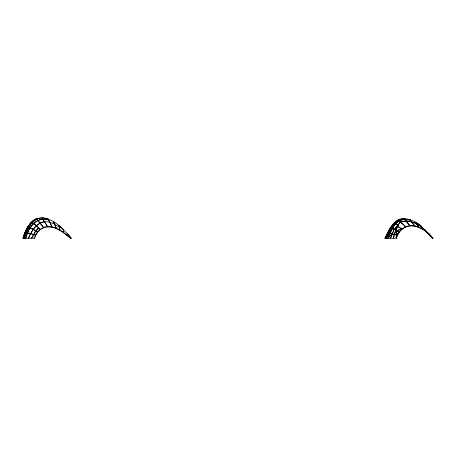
<?xml version="1.0" encoding="UTF-8"?>
<svg xmlns="http://www.w3.org/2000/svg" width="456" height="456" viewBox="0 0 456 456"><rect width="100%" height="100%" fill="white"/><g stroke="black" fill="none" stroke-linecap="round" stroke-linejoin="round"><path stroke-width="0.68" d="M425.288 230.508L420.415 225.378C414.304 220.903 406.837 217.141 399.108 219.387L399.125 219.82L400.277 220.345L400.322 222.112C396.11 226.472 395.768 232.52 396.275 238.226C402.175 218.994 423.521 225.201 432.482 238.226L433.2 238.226L424.849 229.664L426.354 232.121L432.482 238.226L429.09 233.934L429.586 235.165L432.482 238.226L425.875 231.414M67.505 233.78L67.083 235.416L70.509 238.226L71.273 238.226L67.505 233.78L67.1 235.393L70.509 238.226M429.586 235.165L423.356 229.362L419.212 227.51L415.319 222.129L420.415 225.384L420.848 226.455L423.453 229.459M420.882 225.828L420.814 226.41L423.356 229.362M393.591 238.226C394.474 232.509 396.823 226.757 400.214 222.038L400.174 220.288L399.125 219.82C392.496 223.999 389.435 231.437 386.215 238.226M393.539 238.226L394.138 234.395L396.27 229.67L393.973 229.784L390.564 238.226M24.407 238.226C26.67 230.992 29.606 223.018 36.805 219.387L43.622 227.407C52.235 224.403 60.614 230.28 67.1 235.393C56.835 225.857 39.963 221.57 34.303 238.226M25.889 238.226C28.107 227.892 36.594 215.979 48.598 219.9L52.149 227.134M24.248 238.226L28.58 227.373L32.045 222.631L35.089 224.512L40.402 229.419L43.622 227.407M25.724 238.226C28.015 227.88 36.469 215.939 48.53 219.849L52.183 226.997M23.176 238.226C25.878 230.878 28.711 222.505 36.315 218.903C44.352 216.326 52.486 220.157 58.664 225.19L60.146 230.514M23.079 238.226C26.123 226.923 34.536 213.818 48.148 219.005L48.598 219.9M390.484 238.226L394.001 229.699L398.031 225.013L395.204 224.067L395.038 223.104L394.303 222.784L390.592 227.322L384.773 238.226L396.475 238.226C398.932 228.439 409.927 221.924 419.212 227.51M40.402 229.419L37.717 232.138L35.796 235.119L34.502 238.226L22.8 238.226C25.439 230.764 28.443 222.38 36.087 218.72L39.119 221.69L43.605 227.555M28.511 238.226C31.618 229.619 39.039 219.393 49.493 222.118M28.591 238.226C31.527 231.101 36.195 223.092 44.477 221.713L47.623 226.603M386.38 238.226C389.567 231.454 392.593 224.05 399.16 219.838L399.154 219.393L404.597 218.663L405.96 221.057L409.881 225.714M31.618 238.226L35.75 230.896L38.64 227.789M31.567 238.226L35.671 231.049L38.555 227.937L35.169 224.569L31.037 222.146L32.045 222.631M385.149 238.226C388.632 231.192 391.983 223.423 399.154 219.393L394.303 222.784L395.158 223.087L395.187 224.152L393.009 227.692L387.862 238.226L392.166 233.996L396.292 234.447L397.621 235.188M385.052 238.226C388.552 231.186 391.926 223.423 399.108 219.387L398.897 219.421M397.763 235.119L396.429 234.418L394.081 234.435L392.217 233.888L387.697 238.226C391.259 228.963 397.803 216.093 409.91 219.929L410.434 219.655M396.475 238.226L396.429 234.418L399.69 232.138L396.338 230.639L396.367 229.556L394.001 229.699L392.81 227.783L390.592 227.322L393.009 227.692L393.973 229.784L398.185 225.064L395.187 224.152L400.277 220.345L404.694 219.347L409.95 219.963L410.44 219.655M396.292 234.447L399.479 232.372L396.224 230.913L401.907 229.094L397.558 226.495M404.597 218.663L405.914 221L409.67 225.515M35.796 235.119L29.372 233.272L24.863 232.651L29.241 233.25L35.648 235.188M49.453 222.083L54.401 224.067L56.561 228.604M392.217 233.888L390.176 232.982L387.583 232.72L390.325 232.993L392.166 233.996M397.518 226.347L402.089 228.752L396.338 230.639L396.429 234.418M420.814 226.41C414.846 222.18 407.447 219.484 400.214 222.038L404.05 225.104L405.281 226.82M420.848 226.455C414.909 222.226 407.522 219.535 400.322 222.112L404.073 225.224L405.293 226.997M54.401 224.067L53.626 221.587L54.367 224.033L59.041 226.934M37.717 232.138L31.789 228.473L27.434 227.094L31.909 228.53L37.506 232.372M58.664 225.19L67.516 233.797L71.227 238.226M58.807 225.635L63.327 229.528L63.658 232.76M36.805 219.387L36.087 218.72M38.555 227.937L40.202 229.681M409.95 219.963L414.817 225.999M409.91 219.929L414.835 225.851M419.286 227.675L415.325 222.129M47.435 226.438L42.094 217.774L44.477 221.713M56.498 228.456L54.367 224.033M48.176 219.022L48.53 219.849M429.632 235.21L429.09 233.934M60.118 230.405L58.773 225.595M63.327 229.528L63.259 229.22L63.669 232.834"/></g></svg>
